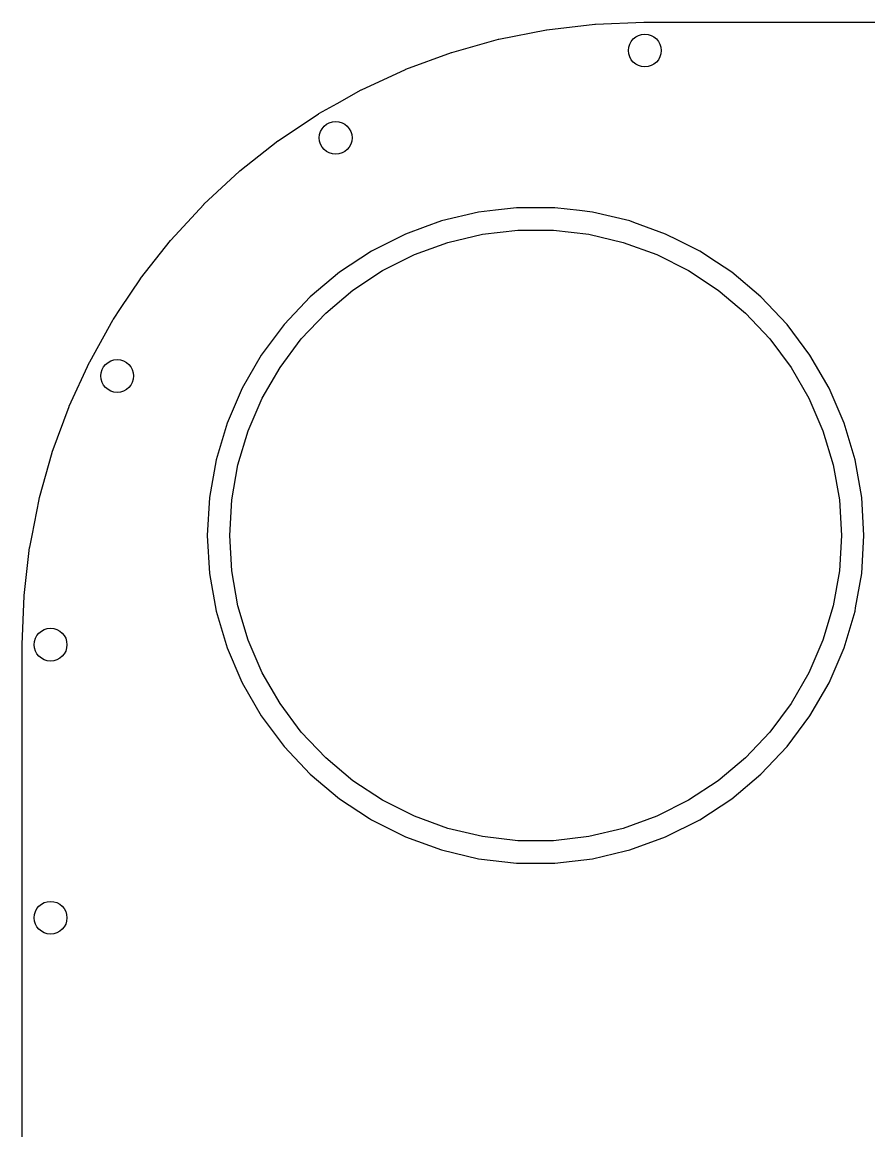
# Model space of a CAD drawing. Extents: x 100.3 to 197.2, y -144.7 to -85.3.
# Drawn here: x 100.3 to 108.05, y -95.45 to -85.3 of the extents above; entities that cross this region are included whole.
import ezdxf

# ---------------------------------------------------------------- set-up
doc = ezdxf.new("R2010")
doc.units = 0
doc.layers.add('BLACK', color=7, linetype='CONTINUOUS')

msp = doc.modelspace()

# ---------------------------------------------------------------- linework, layer by layer
at = {"layer": 'BLACK', "linetype": 'CONTINUOUS'}
for p, q in [((105.103, -85.3695), (105.543, -85.3178)), ((105.543, -85.3178), (105.547, -85.3175)), ((105.547, -85.3175), (105.991, -85.3005)), ((105.991, -85.3005), (105.993, -85.3005)), ((105.993, -85.3005), (106.04, -85.3006)), ((106.04, -85.3006), (106.04, -85.3006)), ((106.04, -85.3006), (106.047, -85.3006)), ((106.047, -85.3006), (106.048, -85.3005)), ((106.048, -85.3005), (151.507, -85.301)), ((104.233, -85.5773), (104.66, -85.4572)), ((104.66, -85.4572), (104.664, -85.4563)), ((104.664, -85.4563), (105.099, -85.3701)), ((105.099, -85.3701), (105.103, -85.3695)), ((103.813, -85.7319), (104.229, -85.5785)), ((104.229, -85.5785), (104.233, -85.5773)), ((103.407, -85.919), (103.81, -85.7334)), ((103.81, -85.7334), (103.813, -85.7319)), ((103.183, -86.0439), (103.403, -85.9207)), ((103.403, -85.9207), (103.407, -85.919)), ((103.016, -86.1374), (103.183, -86.0439)), ((102.644, -86.3859), (103.013, -86.1395)), ((103.013, -86.1395), (103.016, -86.1374)), ((102.293, -86.6629), (102.641, -86.3882)), ((102.641, -86.3882), (102.644, -86.3859)), ((101.964, -86.9667), (102.29, -86.6654)), ((102.29, -86.6654), (102.293, -86.6629)), ((101.661, -87.2953), (101.962, -86.9694)), ((101.962, -86.9694), (101.964, -86.9667)), ((104.478, -87.0401), (104.138, -87.1207)), ((104.634, -87.0219), (104.478, -87.0401)), ((104.825, -86.9995), (104.634, -87.0219)), ((105.175, -86.9995), (104.825, -86.9995)), ((105.402, -87.026), (105.175, -86.9995)), ((105.522, -87.0401), (105.402, -87.026)), ((105.862, -87.1207), (105.522, -87.0401)), ((103.99, -87.1745), (103.81, -87.2402)), ((104.138, -87.1207), (103.99, -87.1745)), ((105.898, -87.1337), (105.862, -87.1207)), ((106.19, -87.2402), (105.898, -87.1337)), ((103.81, -87.2402), (103.497, -87.3971)), ((103.81, -87.2402), (103.81, -87.2402)), ((103.81, -87.2402), (103.81, -87.2402)), ((104.197, -87.3176), (104.514, -87.2425)), ((104.514, -87.2425), (104.837, -87.2047)), ((104.837, -87.2047), (105.163, -87.2047)), ((105.163, -87.2047), (105.486, -87.2425)), ((105.486, -87.2425), (105.803, -87.3176)), ((106.309, -87.3), (106.19, -87.2402)), ((106.19, -87.2402), (106.19, -87.2402)), ((106.19, -87.2402), (106.19, -87.2402)), ((101.384, -87.6469), (101.658, -87.2983)), ((101.658, -87.2983), (101.661, -87.2953)), ((103.891, -87.429), (104.197, -87.3176)), ((105.803, -87.3176), (106.109, -87.429)), ((106.503, -87.3971), (106.309, -87.3)), ((103.497, -87.3971), (103.205, -87.5891)), ((103.6, -87.5751), (103.891, -87.429)), ((106.109, -87.429), (106.4, -87.5751)), ((106.656, -87.498), (106.503, -87.3971)), ((103.205, -87.5891), (102.937, -87.8138)), ((103.328, -87.7541), (103.6, -87.5751)), ((106.4, -87.5751), (106.672, -87.7541)), ((106.795, -87.5892), (106.656, -87.498)), ((107.063, -87.8138), (106.795, -87.5892)), ((101.2, -87.9232), (101.382, -87.65)), ((101.382, -87.65), (101.384, -87.6469)), ((103.079, -87.9634), (103.328, -87.7541)), ((106.672, -87.7541), (106.921, -87.9634)), ((102.937, -87.8138), (102.698, -88.068)), ((107.302, -88.068), (107.063, -87.8138)), ((101.136, -88.019), (101.2, -87.9232)), ((102.855, -88.2002), (103.079, -87.9634)), ((106.921, -87.9634), (107.145, -88.2002)), ((100.918, -88.4096), (101.134, -88.0224)), ((101.134, -88.0224), (101.136, -88.019)), ((102.698, -88.068), (102.489, -88.3484)), ((107.511, -88.3484), (107.302, -88.068)), ((102.661, -88.4614), (102.855, -88.2002)), ((107.145, -88.2002), (107.339, -88.4614)), ((100.916, -88.413), (100.918, -88.4096)), ((102.489, -88.3484), (102.314, -88.6511)), ((102.489, -88.3484), (102.489, -88.3484)), ((107.686, -88.6511), (107.511, -88.3484)), ((100.731, -88.8161), (100.916, -88.413)), ((102.498, -88.7434), (102.661, -88.4614)), ((107.339, -88.4614), (107.502, -88.7434)), ((102.314, -88.6511), (102.176, -88.972)), ((102.314, -88.6511), (102.314, -88.6511)), ((107.824, -88.972), (107.686, -88.6511)), ((100.729, -88.8197), (100.731, -88.8161)), ((102.369, -89.0423), (102.498, -88.7434)), ((107.502, -88.7434), (107.631, -89.0423)), ((100.576, -89.2361), (100.729, -88.8197)), ((102.176, -88.972), (102.075, -89.3069)), ((102.176, -88.972), (102.176, -88.972)), ((107.925, -89.3069), (107.824, -88.972)), ((102.275, -89.3543), (102.369, -89.0423)), ((107.631, -89.0423), (107.725, -89.3543)), ((100.46, -89.6513), (100.575, -89.2398)), ((100.575, -89.2398), (100.576, -89.2361)), ((102.075, -89.3069), (102.015, -89.6511)), ((102.075, -89.3069), (102.075, -89.3069)), ((107.985, -89.6511), (107.925, -89.3069)), ((102.219, -89.6749), (102.275, -89.3543)), ((107.725, -89.3543), (107.781, -89.6749)), ((100.39, -90), (100.455, -89.6706)), ((100.455, -89.6706), (100.456, -89.6669)), ((100.456, -89.6669), (100.46, -89.6513)), ((102.015, -89.6511), (101.994, -90)), ((102.2, -90), (102.219, -89.6749)), ((107.781, -89.6749), (107.8, -90)), ((108.006, -90), (107.985, -89.6511)), ((100.369, -90.1058), (100.39, -90)), ((101.994, -90), (102.015, -90.3489)), ((102.219, -90.3251), (102.2, -90)), ((107.8, -90), (107.781, -90.3251)), ((107.985, -90.3489), (108.006, -90)), ((100.317, -90.55), (100.368, -90.1096)), ((100.368, -90.1096), (100.369, -90.1058)), ((102.275, -90.6457), (102.219, -90.3251)), ((107.781, -90.3251), (107.725, -90.6457)), ((102.015, -90.3489), (102.075, -90.6931)), ((107.93, -90.6625), (107.985, -90.3489)), ((100.301, -90.9983), (100.317, -90.5541)), ((100.317, -90.5502), (100.317, -90.55)), ((100.317, -90.5541), (100.317, -90.5502)), ((102.075, -90.6931), (102.075, -90.6931)), ((102.075, -90.6931), (102.176, -91.028)), ((102.369, -90.9577), (102.275, -90.6457)), ((107.725, -90.6457), (107.631, -90.9577)), ((107.824, -91.028), (107.925, -90.6931)), ((107.925, -90.6931), (107.93, -90.6625)), ((100.301, -91.0002), (100.301, -90.9983)), ((100.301, -91.0411), (100.301, -91.0002)), ((100.301, -91.0536), (100.301, -91.0411)), ((102.176, -91.028), (102.176, -91.028)), ((102.176, -91.028), (102.303, -91.3223)), ((102.498, -91.2566), (102.369, -90.9577)), ((107.631, -90.9577), (107.502, -91.2566)), ((107.805, -91.0719), (107.824, -91.028)), ((100.3, -91.0553), (100.301, -91.0536)), ((100.3, -99.5679), (100.3, -91.0553)), ((107.686, -91.3489), (107.805, -91.0719)), ((102.303, -91.3223), (102.314, -91.3489)), ((102.314, -91.3489), (102.489, -91.6516)), ((102.661, -91.5386), (102.498, -91.2566)), ((107.502, -91.2566), (107.339, -91.5386)), ((107.511, -91.6516), (107.686, -91.3489)), ((102.855, -91.7998), (102.661, -91.5386)), ((107.339, -91.5386), (107.145, -91.7998)), ((102.489, -91.6516), (102.698, -91.932)), ((107.302, -91.932), (107.511, -91.6516)), ((103.079, -92.0366), (102.855, -91.7998)), ((107.145, -91.7998), (106.921, -92.0366)), ((102.698, -91.932), (102.937, -92.1862)), ((107.063, -92.1862), (107.302, -91.932)), ((103.328, -92.2459), (103.079, -92.0366)), ((106.921, -92.0366), (106.672, -92.2459)), ((102.937, -92.1862), (103.205, -92.4108)), ((103.6, -92.4249), (103.328, -92.2459)), ((106.672, -92.2459), (106.4, -92.4249)), ((106.795, -92.4108), (107.063, -92.1862)), ((103.205, -92.4108), (103.383, -92.5279)), ((103.891, -92.571), (103.6, -92.4249)), ((106.4, -92.4249), (106.109, -92.571)), ((106.503, -92.6029), (106.795, -92.4108)), ((103.383, -92.5279), (103.48, -92.5914)), ((104.197, -92.6824), (103.891, -92.571)), ((106.109, -92.571), (105.803, -92.6824)), ((103.48, -92.5914), (103.497, -92.6029)), ((103.497, -92.6029), (103.81, -92.7598)), ((106.19, -92.7598), (106.503, -92.6029)), ((103.81, -92.7598), (104.138, -92.8793)), ((104.514, -92.7575), (104.197, -92.6824)), ((104.837, -92.7953), (104.514, -92.7575)), ((105.486, -92.7575), (105.163, -92.7953)), ((105.803, -92.6824), (105.486, -92.7575)), ((105.862, -92.8793), (106.19, -92.7598)), ((105.163, -92.7953), (104.837, -92.7953)), ((104.138, -92.8793), (104.138, -92.8793)), ((104.138, -92.8793), (104.138, -92.8793)), ((104.138, -92.8793), (104.478, -92.9599)), ((104.478, -92.9599), (104.478, -92.9599)), ((104.478, -92.9599), (104.478, -92.9599)), ((104.478, -92.9599), (104.825, -93.0005)), ((105.175, -93.0005), (105.522, -92.9599)), ((105.522, -92.9599), (105.823, -92.8885)), ((105.522, -92.9599), (105.522, -92.9599)), ((105.522, -92.9599), (105.522, -92.9599)), ((105.823, -92.8885), (105.862, -92.8793)), ((104.825, -93.0005), (104.825, -93.0005)), ((104.825, -93.0005), (105.175, -93.0005)), ((105.175, -93.0005), (105.175, -93.0005))]:
    msp.add_line(p, q, dxfattribs=at)
at = {"layer": 'BLACK'}
for centre in [(106, -85.56), (103.17, -86.36), (101.17, -88.54), (100.56, -91), (100.56, -93.5)]:
    msp.add_circle(centre, 0.15, dxfattribs=at)

doc.saveas('drawing.dxf')
